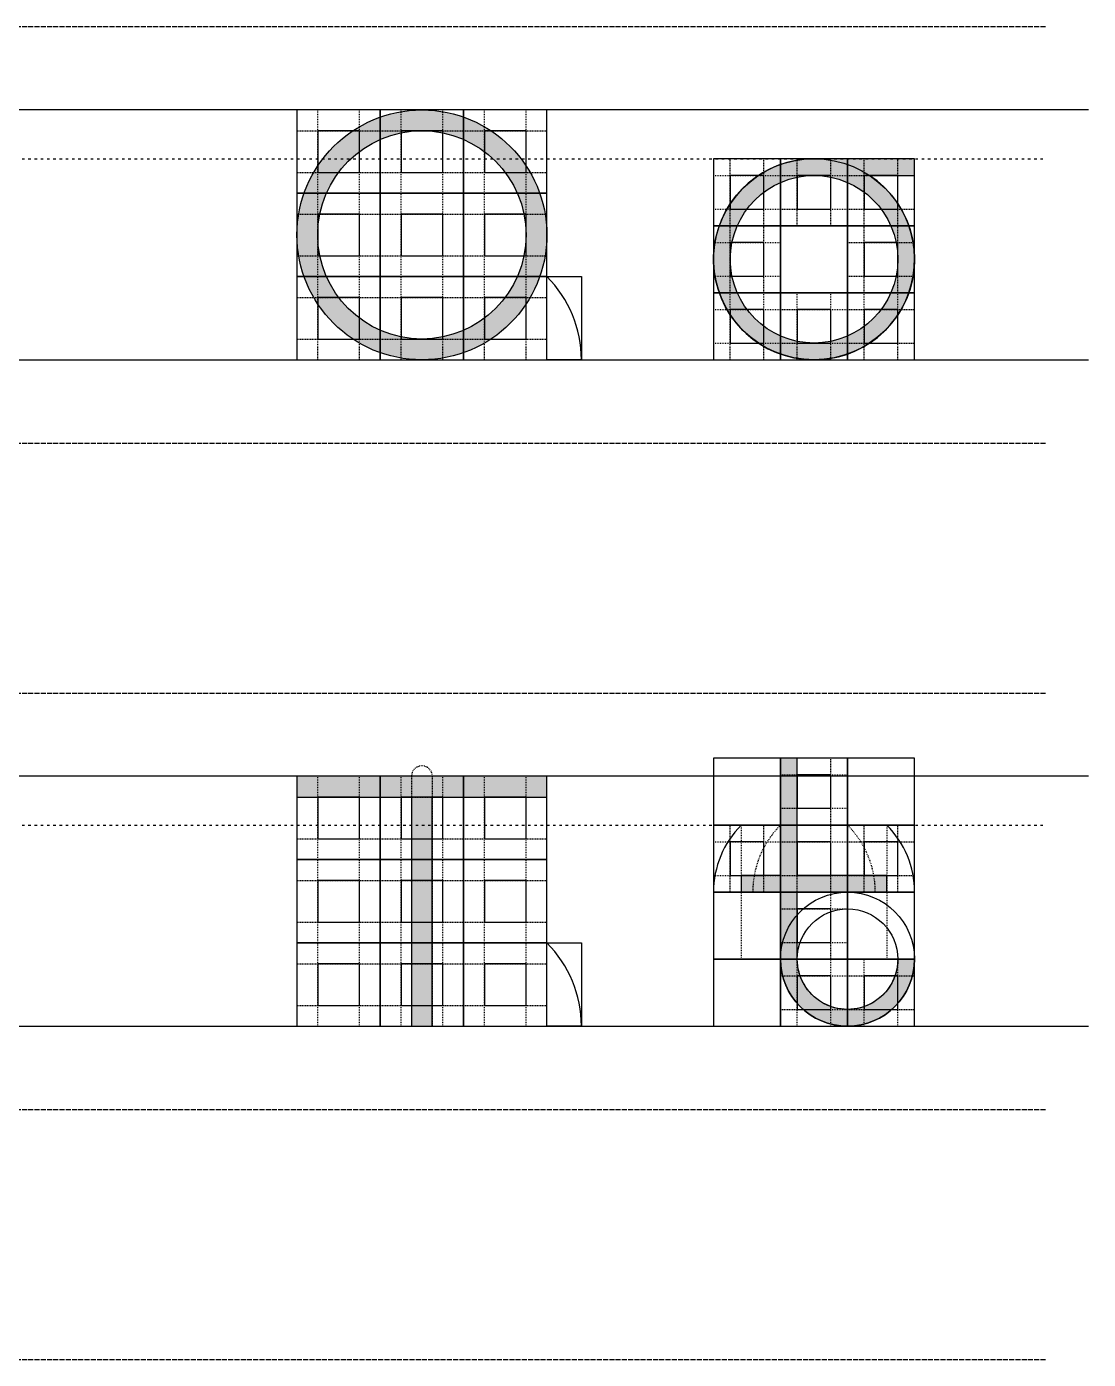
# Model space of a CAD drawing. Header units: millimetres. Extents: x -19 to 3010, y -292 to 470.
# Drawn here: x 2882.6 to 3010, y 120 to 280 of the extents above; entities that cross this region are included whole.
import ezdxf

# ---------------------------------------------------------------- set-up
doc = ezdxf.new("R2010")
doc.units = ezdxf.units.MM
doc.linetypes.add('ACAD_ISO02W100', pattern=[15, 12, -3])
doc.linetypes.add('ACAD_ISO03W100', pattern=[30, 12, -18])
for name, color, linetype in [('GUIDES', 252, 'Continuous'), ('guides_minor', 12, 'Continuous'), ('Lettering', 7, 'Continuous'), ('LINES', 252, 'Continuous'), ('Outlines', 5, 'Continuous')]:
    doc.layers.add(name, color=color, linetype=linetype)

msp = doc.modelspace()

# ---------------------------------------------------------------- hatches: boundary and pattern name
at = {"layer": 'Lettering'}
h = msp.add_hatch(color=256, dxfattribs=at)
h.dxf.hatch_style = 1
edge = h.paths.add_edge_path(flags=17)
edge.add_arc((2930, 255), 12.5, 0, 360)
edge = h.paths.add_edge_path()
edge.add_arc((2930, 255), 15, 0, 360)
h = msp.add_hatch(color=256, dxfattribs=at)
h.dxf.hatch_style = 1
edge = h.paths.add_edge_path(flags=16)
edge.add_arc((2977.071067811866, 252.0710678118655), 10.05922317655404, 0, 360)
edge = h.paths.add_edge_path()
edge.add_arc((2977.071067811866, 252.0710678118656), 12.07106781186542, 90.00000000000216, 416.4426902380794)
edge.add_line((2983.743601603682, 262.13029098842), (2989.142135623731, 262.13029098842))
edge.add_line((2989.142135623731, 262.13029098842), (2989.142135623731, 264.142135623731))
edge.add_line((2989.142135623731, 264.142135623731), (2981.094757082487, 264.142135623731))
edge.add_line((2981.094757082487, 264.142135623731), (2977.071067811866, 264.142135623731))
h = msp.add_hatch(color=256, dxfattribs=at)
h.dxf.hatch_style = 1
edge = h.paths.add_edge_path()
edge.add_line((2975.059223176554, 178.1066017177974), (2975.059223176554, 192.1895141649746))
edge.add_line((2975.059223176554, 192.1895141649746), (2973.047378541244, 192.1895141649746))
edge.add_line((2973.047378541244, 192.1895141649746), (2973.047378541244, 178.1066017177982))
edge.add_line((2973.047378541244, 178.1066017177982), (2968.333333333333, 178.1066017177982))
edge.add_line((2968.333333333333, 178.1066017177982), (2968.333333333333, 176.0947570824873))
edge.add_line((2968.333333333333, 176.0947570824873), (2973.047378541244, 176.0947570824873))
edge.add_line((2973.047378541244, 176.0947570824873), (2973.047378541243, 168.0473785412437))
edge.add_arc((2981.094757082487, 168.0473785412437), 8.047378541243688, 180, 360)
edge.add_line((2989.142135623731, 168.0473785412437), (2987.13029098842, 168.0473785412437))
edge.add_arc((2981.094757082487, 168.0473785412436), 6.035533905932425, -180, 2.8421709430404007e-13, ccw=False)
edge.add_line((2975.059223176554, 168.0473785412436), (2975.059223176554, 176.0947570824872))
edge.add_line((2975.059223176554, 176.0947570824872), (2985.808802290398, 176.0947570824873))
edge.add_line((2985.808802290398, 176.0947570824873), (2985.808802290398, 178.1066017177974))
edge.add_line((2985.808802290398, 178.1066017177974), (2975.059223176554, 178.1066017177974))
edge = h.paths.add_edge_path(flags=17)
edge.add_line((2975.059223176554, 184.142135623731), (2975.059223176554, 192.1895141649746))
h = msp.add_hatch(color=256, dxfattribs=at)
h.dxf.hatch_style = 1
h.paths.add_polyline_path([(2915, 190), (2915, 187.5), (2928.75, 187.5), (2928.75, 160), (2931.25, 160), (2931.25, 187.5), (2945, 187.5), (2945, 190)])

# ---------------------------------------------------------------- linework, layer by layer
at = {"layer": 'GUIDES', "linetype": 'ACAD_ISO02W100', "ltscale": 0.005}
for p, q in [((2917.5, 260), (2917.5, 270)), ((2922.5, 260), (2922.5, 270)), ((2927.5, 260), (2927.5, 270)), ((2932.5, 260), (2932.5, 270)), ((2937.5, 260), (2937.5, 270)), ((2942.5, 260), (2942.5, 270)), ((2915, 267.5), (2925, 267.5)), ((2925, 267.5), (2935, 267.5)), ((2935, 267.5), (2945, 267.5)), ((2967.011844635311, 256.0947570824873), (2967.011844635311, 264.142135623731)), ((2971.035533905932, 256.0947570824873), (2971.035533905932, 264.142135623731)), ((2975.059223176554, 256.0947570824873), (2975.059223176554, 264.142135623731)), ((2979.082912447176, 256.0947570824873), (2979.082912447176, 264.142135623731)), ((2983.106601717798, 256.0947570824873), (2983.106601717798, 264.142135623731)), ((2987.13029098842, 256.0947570824873), (2987.13029098842, 264.142135623731)), ((2915, 262.5), (2925, 262.5)), ((2925, 262.5), (2935, 262.5)), ((2935, 262.5), (2945, 262.5)), ((2965, 262.13029098842), (2973.047378541244, 262.13029098842)), ((2973.047378541244, 262.13029098842), (2981.094757082487, 262.13029098842)), ((2981.094757082487, 262.13029098842), (2989.142135623731, 262.13029098842)), ((2917.5, 250), (2917.5, 260)), ((2922.5, 250), (2922.5, 260)), ((2927.5, 250), (2927.5, 260)), ((2932.5, 250), (2932.5, 260)), ((2937.5, 250), (2937.5, 260)), ((2942.5, 250), (2942.5, 260)), ((2965, 258.1066017177982), (2973.047378541244, 258.1066017177982)), ((2973.047378541244, 258.1066017177982), (2981.094757082487, 258.1066017177982)), ((2981.094757082487, 258.1066017177982), (2989.142135623731, 258.1066017177982)), ((2915, 257.5), (2925, 257.5)), ((2925, 257.5), (2935, 257.5)), ((2935, 257.5), (2945, 257.5)), ((2967.011844635311, 248.0473785412436), (2967.011844635311, 256.0947570824873)), ((2971.035533905932, 248.0473785412436), (2971.035533905932, 256.0947570824873)), ((2983.106601717798, 248.0473785412436), (2983.106601717798, 256.0947570824873)), ((2987.13029098842, 248.0473785412436), (2987.13029098842, 256.0947570824873)), ((2965, 254.0829124471763), (2973.047378541244, 254.0829124471763)), ((2981.094757082487, 254.0829124471763), (2989.142135623731, 254.0829124471763)), ((2915, 252.5), (2925, 252.5)), ((2925, 252.5), (2935, 252.5)), ((2935, 252.5), (2945, 252.5)), ((2917.5, 240), (2917.5, 250)), ((2922.5, 240), (2922.5, 250)), ((2927.5, 240), (2927.5, 250)), ((2932.5, 240), (2932.5, 250)), ((2937.5, 240), (2937.5, 250)), ((2942.5, 240), (2942.5, 250)), ((2965, 250.0592231765545), (2973.047378541244, 250.0592231765545)), ((2981.094757082487, 250.0592231765545), (2989.142135623731, 250.0592231765545)), ((2967.011844635311, 240), (2967.011844635311, 248.0473785412437)), ((2971.035533905932, 240), (2971.035533905932, 248.0473785412437)), ((2975.059223176554, 240), (2975.059223176554, 248.0473785412437)), ((2979.082912447176, 240), (2979.082912447176, 248.0473785412437)), ((2983.106601717798, 240), (2983.106601717798, 248.0473785412437)), ((2987.13029098842, 240), (2987.13029098842, 248.0473785412437)), ((2915, 247.5), (2925, 247.5)), ((2925, 247.5), (2935, 247.5)), ((2935, 247.5), (2945, 247.5)), ((2965, 246.0355339059328), (2973.047378541244, 246.0355339059328)), ((2973.047378541244, 246.0355339059328), (2981.094757082487, 246.0355339059328)), ((2981.094757082487, 246.0355339059328), (2989.142135623731, 246.0355339059328)), ((2915, 242.5), (2925, 242.5)), ((2925, 242.5), (2935, 242.5)), ((2935, 242.5), (2945, 242.5)), ((2965, 242.0118446353109), (2973.047378541244, 242.0118446353109)), ((2973.047378541244, 242.0118446353109), (2981.094757082487, 242.0118446353109)), ((2981.094757082487, 242.0118446353109), (2989.142135623731, 242.0118446353109)), ((2975.059223176554, 184.142135623731), (2975.059223176554, 192.1895141649746)), ((2979.082912447176, 184.142135623731), (2979.082912447176, 192.1895141649746)), ((2917.5, 180), (2917.5, 190)), ((2922.5, 180), (2922.5, 190)), ((2927.5, 180), (2927.5, 190)), ((2932.5, 180), (2932.5, 190)), ((2937.5, 180), (2937.5, 190)), ((2942.5, 180), (2942.5, 190)), ((2973.047378541244, 190.1776695296637), (2981.094757082487, 190.1776695296637)), ((2915, 187.5), (2925, 187.5)), ((2925, 187.5), (2935, 187.5)), ((2935, 187.5), (2945, 187.5)), ((2973.047378541244, 186.1539802590419), (2981.094757082487, 186.1539802590419)), ((2967.011844635311, 176.0947570824873), (2967.011844635311, 184.142135623731)), ((2971.035533905932, 176.0947570824873), (2971.035533905932, 184.142135623731)), ((2975.059223176554, 176.0947570824865), (2975.059223176554, 184.1421356237302)), ((2979.082912447176, 176.0947570824865), (2979.082912447176, 184.1421356237302)), ((2983.106601717799, 176.0947570824865), (2983.106601717799, 184.1421356237302)), ((2987.13029098842, 176.0947570824865), (2987.13029098842, 184.1421356237302)), ((2915, 182.5), (2925, 182.5)), ((2925, 182.5), (2935, 182.5)), ((2935, 182.5), (2945, 182.5)), ((2965, 182.13029098842), (2973.047378541244, 182.13029098842)), ((2973.047378541243, 182.1302909884193), (2981.094757082487, 182.1302909884193)), ((2981.094757082488, 182.1302909884193), (2989.142135623732, 182.1302909884193)), ((2917.5, 170), (2917.5, 180)), ((2922.5, 170), (2922.5, 180)), ((2927.5, 170), (2927.5, 180)), ((2932.5, 170), (2932.5, 180)), ((2937.5, 170), (2937.5, 180)), ((2942.5, 170), (2942.5, 180)), ((2965, 178.1066017177982), (2973.047378541244, 178.1066017177982)), ((2973.047378541243, 178.1066017177974), (2981.094757082487, 178.1066017177974)), ((2981.094757082488, 178.1066017177974), (2989.142135623732, 178.1066017177974)), ((2915, 177.5), (2925, 177.5)), ((2925, 177.5), (2935, 177.5)), ((2935, 177.5), (2945, 177.5)), ((2975.059223176554, 168.0473785412436), (2975.059223176554, 176.0947570824873)), ((2979.082912447176, 168.0473785412436), (2979.082912447176, 176.0947570824873)), ((2973.047378541244, 174.0829124471763), (2981.094757082487, 174.0829124471763)), ((2915, 172.5), (2925, 172.5)), ((2925, 172.5), (2935, 172.5)), ((2935, 172.5), (2945, 172.5)), ((2917.5, 160), (2917.5, 170)), ((2922.5, 160), (2922.5, 170)), ((2927.5, 160), (2927.5, 170)), ((2932.5, 160), (2932.5, 170)), ((2937.5, 160), (2937.5, 170)), ((2942.5, 160), (2942.5, 170)), ((2973.047378541244, 170.0592231765545), (2981.094757082487, 170.0592231765545)), ((2975.059223176554, 160), (2975.059223176554, 168.0473785412437)), ((2979.082912447176, 160), (2979.082912447176, 168.0473785412437)), ((2983.106601717798, 160), (2983.106601717798, 168.0473785412437)), ((2987.13029098842, 160), (2987.13029098842, 168.0473785412437)), ((2915, 167.5), (2925, 167.5)), ((2925, 167.5), (2935, 167.5)), ((2935, 167.5), (2945, 167.5)), ((2973.047378541244, 166.0355339059328), (2981.094757082487, 166.0355339059328)), ((2981.094757082487, 166.0355339059328), (2989.142135623731, 166.0355339059328)), ((2915, 162.5), (2925, 162.5)), ((2925, 162.5), (2935, 162.5)), ((2935, 162.5), (2945, 162.5)), ((2973.047378541244, 162.0118446353109), (2981.094757082487, 162.0118446353109)), ((2981.094757082487, 162.0118446353109), (2989.142135623731, 162.0118446353109))]:
    msp.add_line(p, q, dxfattribs=at)
at = {"layer": 'GUIDES'}
for points in [[(2915, 260), (2925, 260), (2925, 270), (2915, 270)], [(2925, 260), (2935, 260), (2935, 270), (2925, 270)], [(2935, 260), (2945, 260), (2945, 270), (2935, 270)], [(2917.5, 262.5), (2922.5, 262.5), (2922.5, 267.5), (2917.5, 267.5)], [(2927.5, 262.5), (2932.5, 262.5), (2932.5, 267.5), (2927.5, 267.5)], [(2937.5, 262.5), (2942.5, 262.5), (2942.5, 267.5), (2937.5, 267.5)], [(2965, 256.0947570824873), (2973.047378541244, 256.0947570824873), (2973.047378541244, 264.142135623731), (2965, 264.142135623731)], [(2973.047378541244, 256.0947570824873), (2981.094757082487, 256.0947570824873), (2981.094757082487, 264.142135623731), (2973.047378541244, 264.142135623731)], [(2981.094757082487, 256.0947570824873), (2989.142135623731, 256.0947570824873), (2989.142135623731, 264.142135623731), (2981.094757082487, 264.142135623731)], [(2967.011844635311, 258.1066017177982), (2971.035533905932, 258.1066017177982), (2971.035533905932, 262.13029098842), (2967.011844635311, 262.13029098842)], [(2975.059223176554, 258.1066017177982), (2979.082912447176, 258.1066017177982), (2979.082912447176, 262.13029098842), (2975.059223176554, 262.13029098842)], [(2983.106601717798, 258.1066017177982), (2987.13029098842, 258.1066017177982), (2987.13029098842, 262.13029098842), (2983.106601717798, 262.13029098842)], [(2915, 250), (2925, 250), (2925, 260), (2915, 260)], [(2925, 250), (2935, 250), (2935, 260), (2925, 260)], [(2935, 250), (2945, 250), (2945, 260), (2935, 260)], [(2917.5, 252.5), (2922.5, 252.5), (2922.5, 257.5), (2917.5, 257.5)], [(2927.5, 252.5), (2932.5, 252.5), (2932.5, 257.5), (2927.5, 257.5)], [(2937.5, 252.5), (2942.5, 252.5), (2942.5, 257.5), (2937.5, 257.5)], [(2965, 248.0473785412437), (2973.047378541244, 248.0473785412437), (2973.047378541244, 256.0947570824873), (2965, 256.0947570824873)], [(2973.047378541244, 248.0473785412437), (2981.094757082487, 248.0473785412437), (2981.094757082487, 256.0947570824873), (2973.047378541244, 256.0947570824873)], [(2981.094757082487, 248.0473785412437), (2989.142135623731, 248.0473785412437), (2989.142135623731, 256.0947570824873), (2981.094757082487, 256.0947570824873)], [(2967.011844635311, 250.0592231765545), (2971.035533905932, 250.0592231765545), (2971.035533905932, 254.0829124471763), (2967.011844635311, 254.0829124471763)], [(2983.106601717798, 250.0592231765545), (2987.13029098842, 250.0592231765545), (2987.13029098842, 254.0829124471763), (2983.106601717798, 254.0829124471763)], [(2915, 240), (2925, 240), (2925, 250), (2915, 250)], [(2925, 240), (2935, 240), (2935, 250), (2925, 250)], [(2935, 240), (2945, 240), (2945, 250), (2935, 250)], [(2949.142135623731, 240), (2945, 240), (2945, 250), (2949.142135623731, 250)], [(2965, 240), (2973.047378541244, 240), (2973.047378541244, 248.0473785412437), (2965, 248.0473785412437)], [(2973.047378541244, 240), (2981.094757082487, 240), (2981.094757082487, 248.0473785412437), (2973.047378541244, 248.0473785412437)], [(2981.094757082487, 240), (2989.142135623731, 240), (2989.142135623731, 248.0473785412437), (2981.094757082487, 248.0473785412437)], [(2917.5, 242.5), (2922.5, 242.5), (2922.5, 247.5), (2917.5, 247.5)], [(2927.5, 242.5), (2932.5, 242.5), (2932.5, 247.5), (2927.5, 247.5)], [(2937.5, 242.5), (2942.5, 242.5), (2942.5, 247.5), (2937.5, 247.5)], [(2967.011844635311, 242.0118446353109), (2971.035533905932, 242.0118446353109), (2971.035533905932, 246.0355339059328), (2967.011844635311, 246.0355339059328)], [(2975.059223176554, 242.0118446353109), (2979.082912447176, 242.0118446353109), (2979.082912447176, 246.0355339059328), (2975.059223176554, 246.0355339059328)], [(2983.106601717798, 242.0118446353109), (2987.13029098842, 242.0118446353109), (2987.13029098842, 246.0355339059328), (2983.106601717798, 246.0355339059328)], [(2965, 184.142135623731), (2973.047378541244, 184.142135623731), (2973.047378541244, 192.1895141649746), (2965, 192.1895141649746)], [(2973.047378541244, 184.142135623731), (2981.094757082487, 184.142135623731), (2981.094757082487, 192.1895141649746), (2973.047378541244, 192.1895141649746)], [(2981.094757082487, 184.142135623731), (2989.142135623731, 184.142135623731), (2989.142135623731, 192.1895141649746), (2981.094757082487, 192.1895141649746)], [(2915, 180), (2925, 180), (2925, 190), (2915, 190)], [(2925, 180), (2935, 180), (2935, 190), (2925, 190)], [(2935, 180), (2945, 180), (2945, 190), (2935, 190)], [(2975.059223176554, 186.1539802590419), (2979.082912447176, 186.1539802590419), (2979.082912447176, 190.1776695296637), (2975.059223176554, 190.1776695296637)], [(2917.5, 182.5), (2922.5, 182.5), (2922.5, 187.5), (2917.5, 187.5)], [(2927.5, 182.5), (2932.5, 182.5), (2932.5, 187.5), (2927.5, 187.5)], [(2937.5, 182.5), (2942.5, 182.5), (2942.5, 187.5), (2937.5, 187.5)], [(2965, 176.0947570824873), (2973.047378541244, 176.0947570824873), (2973.047378541244, 184.142135623731), (2965, 184.142135623731)], [(2973.047378541244, 176.0947570824873), (2981.094757082487, 176.0947570824873), (2981.094757082487, 184.142135623731), (2973.047378541244, 184.142135623731)], [(2981.094757082487, 176.0947570824873), (2989.142135623731, 176.0947570824873), (2989.142135623731, 184.142135623731), (2981.094757082487, 184.142135623731)], [(2967.011844635311, 178.1066017177982), (2971.035533905932, 178.1066017177982), (2971.035533905932, 182.13029098842), (2967.011844635311, 182.13029098842)], [(2975.059223176554, 178.1066017177974), (2979.082912447176, 178.1066017177974), (2979.082912447176, 182.1302909884193), (2975.059223176554, 182.1302909884193)], [(2983.106601717799, 178.1066017177974), (2987.13029098842, 178.1066017177974), (2987.13029098842, 182.1302909884193), (2983.106601717799, 182.1302909884193)], [(2915, 170), (2925, 170), (2925, 180), (2915, 180)], [(2925, 170), (2935, 170), (2935, 180), (2925, 180)], [(2935, 170), (2945, 170), (2945, 180), (2935, 180)], [(2917.5, 172.5), (2922.5, 172.5), (2922.5, 177.5), (2917.5, 177.5)], [(2927.5, 172.5), (2932.5, 172.5), (2932.5, 177.5), (2927.5, 177.5)], [(2937.5, 172.5), (2942.5, 172.5), (2942.5, 177.5), (2937.5, 177.5)], [(2965, 168.0473785412437), (2973.047378541244, 168.0473785412437), (2973.047378541244, 176.0947570824873), (2965, 176.0947570824873)], [(2973.047378541244, 168.0473785412437), (2981.094757082487, 168.0473785412437), (2981.094757082487, 176.0947570824873), (2973.047378541244, 176.0947570824873)], [(2981.094757082487, 168.0473785412437), (2989.142135623731, 168.0473785412437), (2989.142135623731, 176.0947570824873), (2981.094757082487, 176.0947570824873)], [(2975.059223176554, 170.0592231765545), (2979.082912447176, 170.0592231765545), (2979.082912447176, 174.0829124471763), (2975.059223176554, 174.0829124471763)], [(2915, 160), (2925, 160), (2925, 170), (2915, 170)], [(2925, 160), (2935, 160), (2935, 170), (2925, 170)], [(2935, 160), (2945, 160), (2945, 170), (2935, 170)], [(2949.142135623731, 160), (2945, 160), (2945, 170), (2949.142135623731, 170)], [(2965, 160), (2973.047378541244, 160), (2973.047378541244, 168.0473785412437), (2965, 168.0473785412437)], [(2973.047378541244, 160), (2981.094757082487, 160), (2981.094757082487, 168.0473785412437), (2973.047378541244, 168.0473785412437)], [(2981.094757082487, 160), (2989.142135623731, 160), (2989.142135623731, 168.0473785412437), (2981.094757082487, 168.0473785412437)], [(2917.5, 162.5), (2922.5, 162.5), (2922.5, 167.5), (2917.5, 167.5)], [(2927.5, 162.5), (2932.5, 162.5), (2932.5, 167.5), (2927.5, 167.5)], [(2937.5, 162.5), (2942.5, 162.5), (2942.5, 167.5), (2937.5, 167.5)], [(2975.059223176554, 162.0118446353109), (2979.082912447176, 162.0118446353109), (2979.082912447176, 166.0355339059328), (2975.059223176554, 166.0355339059328)], [(2983.106601717798, 162.0118446353109), (2987.13029098842, 162.0118446353109), (2987.13029098842, 166.0355339059328), (2983.106601717798, 166.0355339059328)]]:
    msp.add_lwpolyline(points, close=True, dxfattribs=at)
for centre, end in [((2935, 240), 44.99999999999494), ((2935, 160), 44.99999999999493)]:
    msp.add_arc(centre, 14.14213562373095, 0, end, dxfattribs=at)
at = {"layer": 'guides_minor', "linetype": 'ACAD_ISO02W100', "ltscale": 0.005}
for p, q in [((2928.75, 190), (2928.75, 160)), ((2931.25, 190), (2931.25, 160)), ((2968.333333333333, 184.1421356237308), (2968.333333333333, 168.0473785412437)), ((2985.808802290398, 184.1421356237308), (2985.808802290398, 168.0473785412437))]:
    msp.add_line(p, q, dxfattribs=at)
at = {"layer": 'guides_minor'}
for centre, radius in [((2977.071067811866, 252.0710678118655), 12.07106781186553), ((2977.071067811866, 252.0710678118655), 10.05922317655404), ((2981.094757082487, 168.0473785412437), 8.047378541243688), ((2981.094757082487, 168.0473785412437), 6.03553390593288)]:
    msp.add_circle(centre, radius, dxfattribs=at)
at = {"layer": 'guides_minor', "linetype": 'ACAD_ISO02W100', "ltscale": 0.005}
msp.add_arc((2930, 190), 1.25, 0, 180, dxfattribs=at)
at = {"layer": 'guides_minor'}
for centre, start, end in [((2976.380711874577, 176.0947570824873), 135.0000000000051, 180), ((2977.761423749154, 176.0947570824873), 7.016709298534877e-15, 44.99999999999493)]:
    msp.add_arc(centre, 11.38071187457684, start, end, dxfattribs=at)
at = {"layer": 'guides_minor', "linetype": 'ACAD_ISO03W100', "ltscale": 0.005}
for centre, start, end in [((2981.094757082487, 176.0947570824874), 135.0000000000051, 180), ((2973.047378541244, 176.0947570824874), 7.016709298534877e-15, 44.99999999999493)]:
    msp.add_arc(centre, 11.38071187457684, start, end, dxfattribs=at)
at = {"layer": 'LINES', "linetype": 'ACAD_ISO02W100', "ltscale": 0.05}
for p, q in [((2465, 280), (3005, 280)), ((2465, 230), (3005, 230)), ((2465, 200), (3005, 200)), ((2465, 150), (3005, 150)), ((2465, 120), (3005, 120))]:
    msp.add_line(p, q, dxfattribs=at)
at = {"layer": 'LINES'}
for p, q in [((3010, 270), (2460, 270)), ((2460, 240), (3010, 240)), ((3010, 190), (2460, 190)), ((2460, 160), (3010, 160))]:
    msp.add_line(p, q, dxfattribs=at)
at = {"layer": 'LINES', "linetype": 'ACAD_ISO03W100', "ltscale": 0.025}
for p, q in [((2465, 264.142135623731), (3005, 264.142135623731)), ((2465, 184.142135623731), (3005, 184.142135623731))]:
    msp.add_line(p, q, dxfattribs=at)
at = {"layer": 'Outlines'}
for points in [[(2977.071067811866, 264.142135623731, 6.780726405492796), (2983.743601603682, 262.13029098842), (2989.142135623731, 262.13029098842), (2989.142135623731, 264.142135623731), (2981.094757082487, 264.142135623731)], [(2975.059223176554, 178.1066017177974), (2975.059223176554, 192.1895141649746), (2973.047378541244, 192.1895141649746), (2973.047378541244, 178.1066017177982), (2968.333333333333, 178.1066017177982), (2968.333333333333, 176.0947570824873), (2973.047378541244, 176.0947570824873), (2973.047378541243, 168.0473785412437, 0.9999999999999999), (2989.142135623731, 168.0473785412437), (2987.13029098842, 168.0473785412437, -0.9999999999999999), (2975.059223176554, 168.0473785412436), (2975.059223176554, 176.0947570824872), (2985.808802290398, 176.0947570824873), (2985.808802290398, 178.1066017177974)]]:
    msp.add_lwpolyline(points, format="xyb", close=True, dxfattribs=at)
msp.add_lwpolyline([(2915, 190), (2915, 187.5), (2928.75, 187.5), (2928.75, 160), (2931.25, 160), (2931.25, 187.5), (2945, 187.5), (2945, 190)], close=True, dxfattribs=at)
for centre, radius in [((2930, 255), 15), ((2930, 255), 12.5), ((2977.071067811866, 252.0710678118655), 10.05922317655404)]:
    msp.add_circle(centre, radius, dxfattribs=at)

doc.saveas('drawing.dxf')
